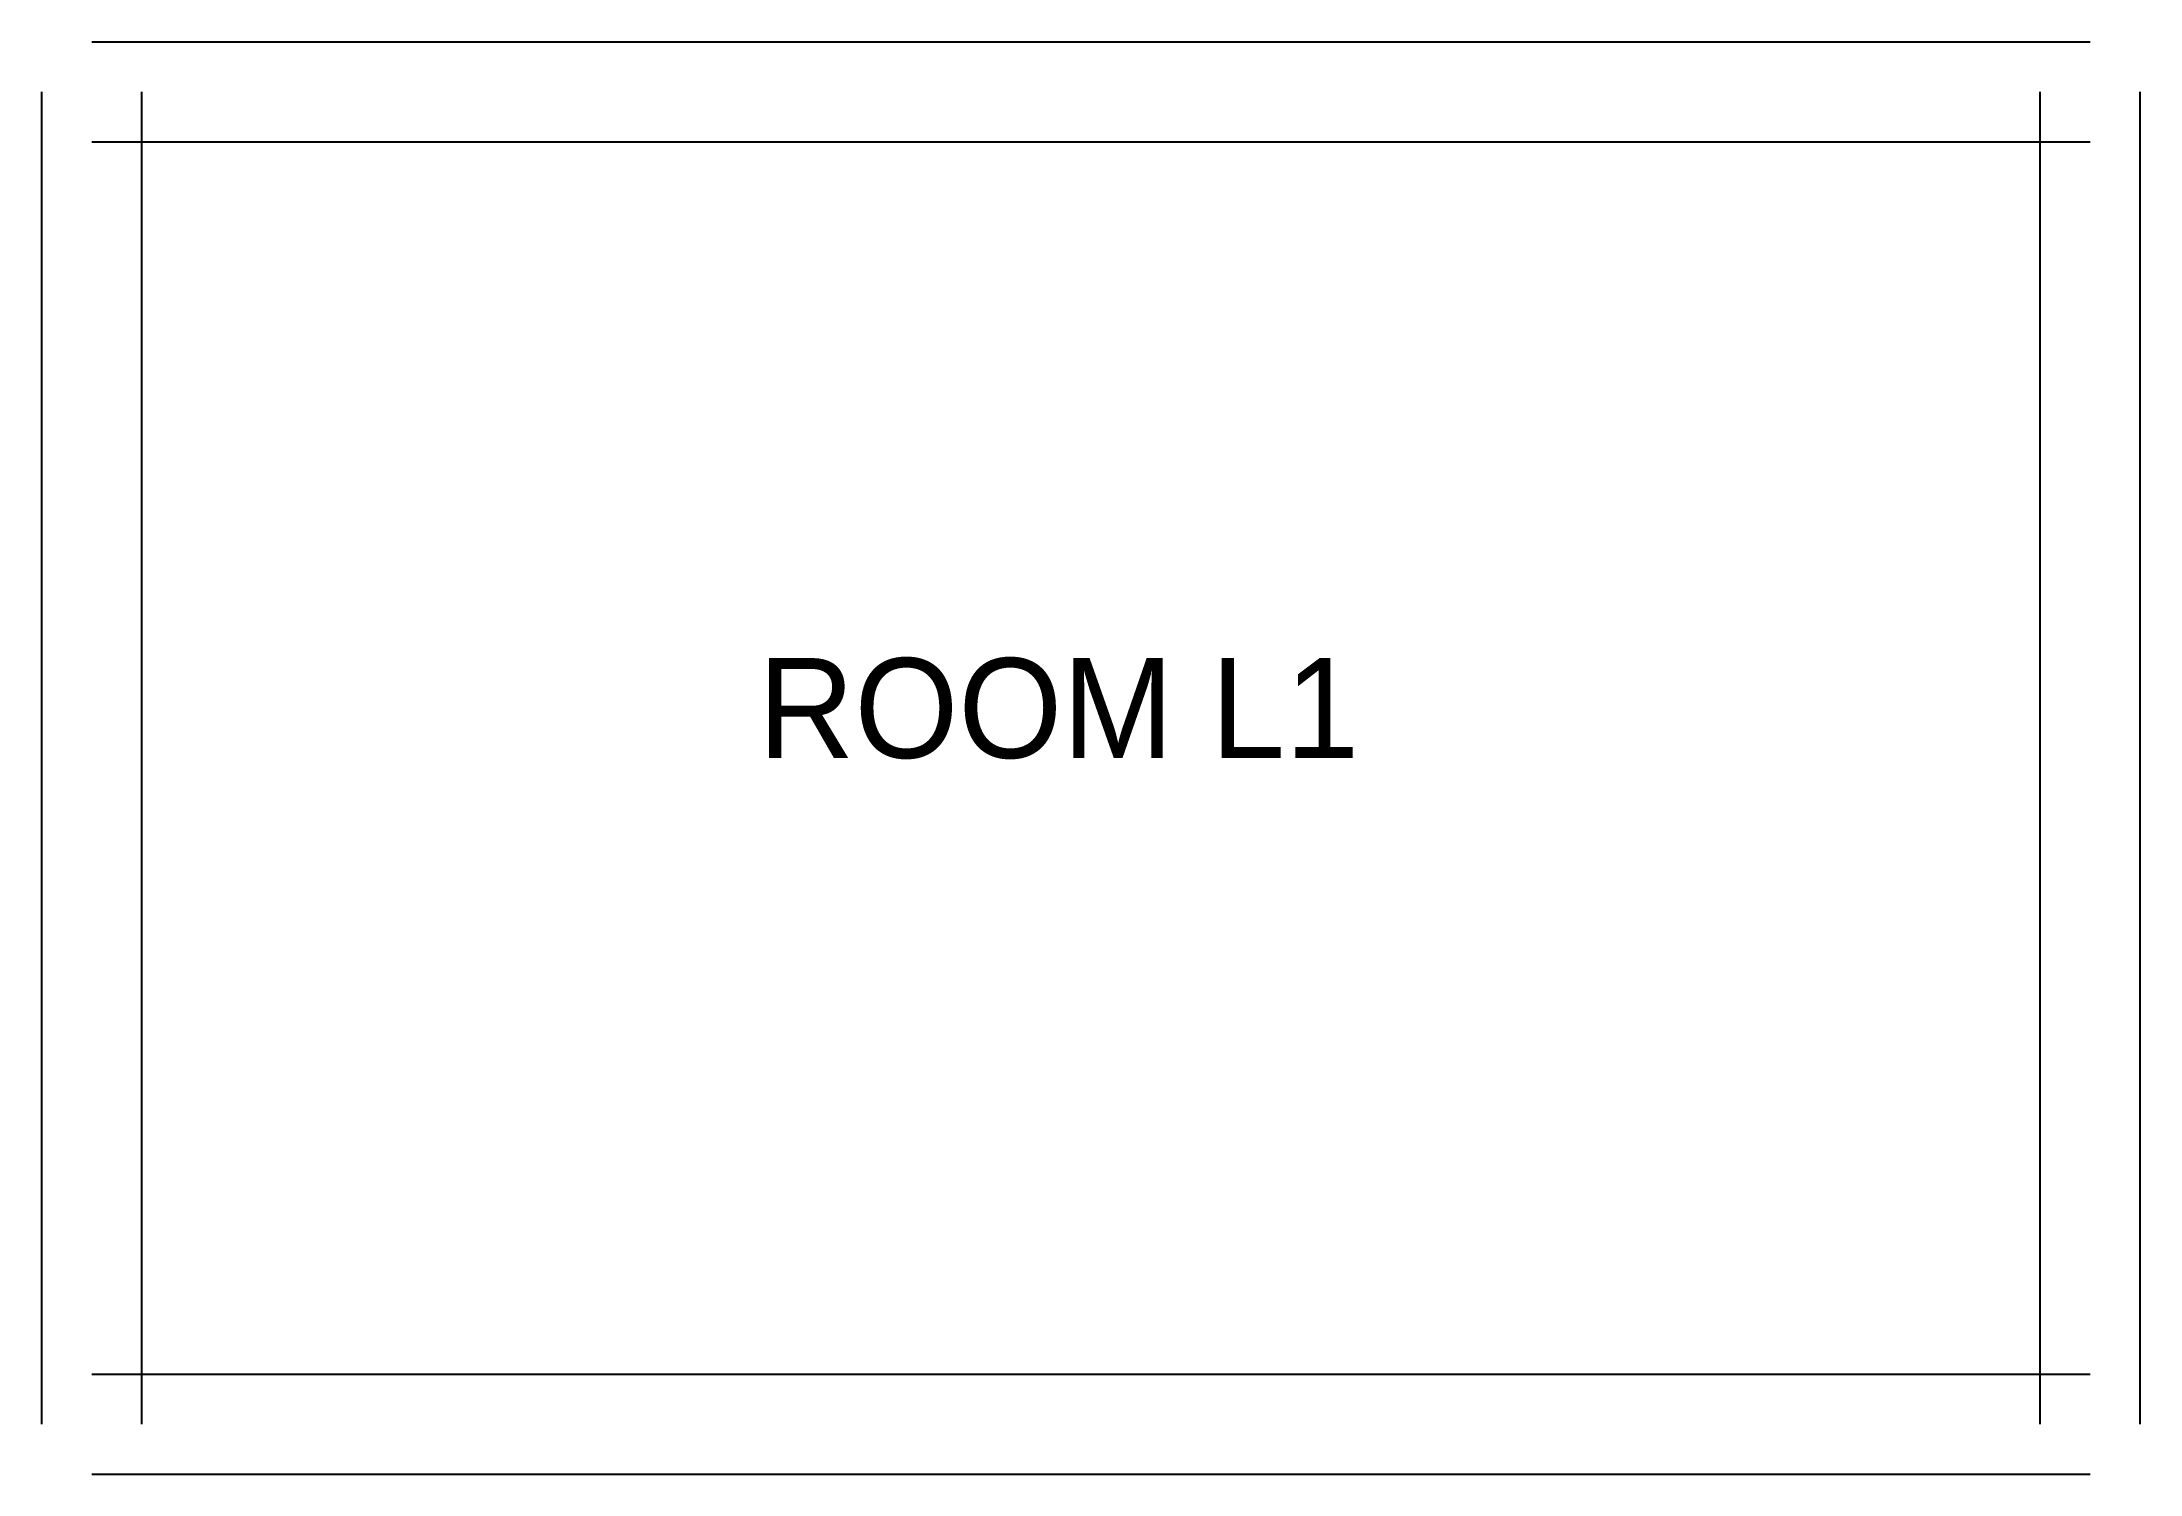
# Model space of a CAD drawing. Header units: millimetres. Extents: x -75 to 13075, y -75 to 2075.
# Drawn here: x -75 to 3075, y -75 to 2075 of the extents above.
import ezdxf

# ---------------------------------------------------------------- set-up
doc = ezdxf.new("R2010")
doc.units = ezdxf.units.MM
doc.layers.add('WALL', color=7, linetype='Continuous')

msp = doc.modelspace()

# ---------------------------------------------------------------- linework, layer by layer
at = {"layer": 'WALL'}
for p, q in [((0, 2075), (3000, 2075)), ((-75, 0), (-75, 2000)), ((75, 0), (75, 2000)), ((2925, 0), (2925, 2000)), ((3075, 0), (3075, 2000)), ((0, 1925), (3000, 1925)), ((0, 75), (3000, 75)), ((0, -75), (3000, -75))]:
    msp.add_line(p, q, dxfattribs=at)

# ---------------------------------------------------------------- texts
at = {"layer": 'TEXT'}
msp.add_text('ROOM L1', height=150, dxfattribs=at).set_placement((1000, 1000))

doc.saveas('drawing.dxf')
